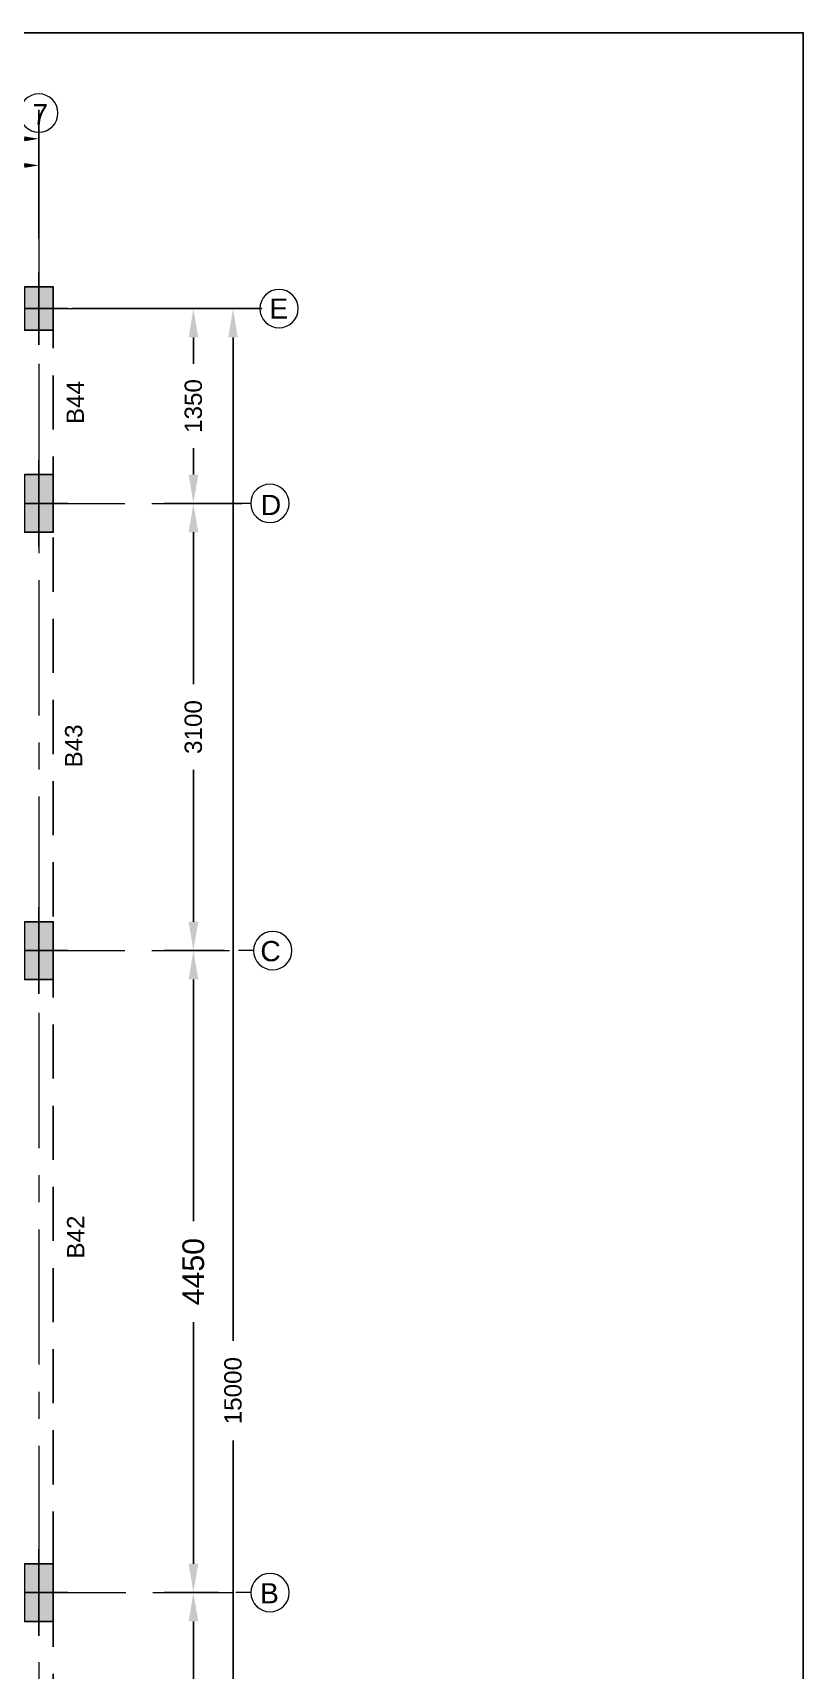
# Model space of a CAD drawing. Header units: metres. Extents: x 1689 to 2066, y 219 to 408.
# Drawn here: x 1717.43 to 1728.12, y 294.48 to 317.18 of the extents above; entities that cross this region are included whole.
import ezdxf
from ezdxf.enums import TextEntityAlignment as Align

# ---------------------------------------------------------------- set-up
doc = ezdxf.new("R2010")
doc.units = ezdxf.units.M
doc.header["$LTSCALE"] = 1.5
doc.linetypes.add('CENTER', pattern=[2, 1.25, -0.25, 0.25, -0.25])
doc.linetypes.add('DASHED2', pattern=[0.375, 0.25, -0.125])
for name, color, linetype, lineweight in [('BEAM - STR', 150, 'DASHED2', 25), ('COL', 4, 'Continuous', 25), ('DIM - GRID - STR', 140, 'Continuous', 15), ('FORMAT - STR', 7, 'Continuous', 25), ('GRID - BEAM - STR', 250, 'CENTER', 18), ('GRID - COLUMN - STR', 250, 'CENTER', 18)]:
    doc.layers.add(name, color=color, linetype=linetype, lineweight=lineweight)
doc.layers.add('COLUMN', color=70, linetype='Continuous')
doc.styles.add('PRADEEP - STR', font='swissel.ttf')
doc.styles.add('SC-BBS1', font='SansSerif')
doc.styles.get("Standard").update_dxf_attribs({"font": 'arial.ttf', "height": 0.2})
doc.dimstyles.new('GRID DIM', dxfattribs={"dimtxt": 0.35, "dimasz": 0.1, "dimexe": 0.1, "dimexo": 0.1, "dimgap": 0.09, "dimtad": 0, "dimdec": 0, "dimlfac": 1000, "dimzin": 0, "dimdsep": 46, "dimtxsty": 'Standard', "dimblk": 'OBLIQUE', "dimcen": 0.09, "dimclrd": 73, "dimclre": 73, "dimclrt": 1, "dimadec": 0, "dimazin": 0, "dimtfac": 1, "dimtdec": 0, "dimtofl": 0, "dimtmove": 1, "dimatfit": 3, "dimfxl": 1.25, "dimtolj": 1, "dimtzin": 0, "dimlwd": -1, "dimlwe": -1, "dimarcsym": 0})

# ---------------------------------------------------------------- blocks, each defined once
blk = doc.blocks.new('0.2X0.4')
at = {"layer": 'COLUMN'}
h = blk.add_hatch(dxfattribs=at)
h.set_pattern_fill('ANGLE', color=256)
h.set_pattern_definition([(0, (-1673.224, -421.962), (0, 6.985), [5.08, -1.905]), (90, (-1673.224, -421.962), (-6.985, 4e-16), [5.08, -1.905])])
h.paths.add_polyline_path([(-0.1, 0.2), (0.1, 0.2), (0.1, -0.2), (-0.1, -0.2)])
h = blk.add_hatch(color=256, dxfattribs=at)
h.dxf.hatch_style = 1
h.paths.add_polyline_path([(-0.1, 0.2), (0.1, 0.2), (0.1, -0.2), (-0.1, -0.2)])
for p, q in [((0, -0.3), (0, 0.3)), ((0.2, 0), (-0.2, 0))]:
    blk.add_line(p, q, dxfattribs=at)
blk.add_lwpolyline([(-0.1, 0.2), (0.1, 0.2), (0.1, -0.2), (-0.1, -0.2)], close=True, dxfattribs=at)
blk = doc.blocks.new('*D97')
at = {"layer": 'Defpoints', "color": 0, "transparency": 16777216}
for p in [(9.05, 1.027), (0.1, 0.785), (9.05, 0.235)]:
    blk.add_point(p, dxfattribs=at)
at = {"layer": 'DIM - GRID - STR', "color": 1, "linetype": 'ByBlock', "lineweight": -2, "transparency": 16777216}
for p, q in [((0.1, 0.885), (0.1, 1.227)), ((9.05, 0.335), (9.05, 1.227))]:
    blk.add_line(p, q, dxfattribs=at)
at = {"layer": 'DIM - GRID - STR', "color": 2, "linetype": 'ByBlock', "lineweight": -2, "transparency": 16777216}
for p, q in [((0.2, 1.027), (4.278, 1.027)), ((8.95, 1.027), (4.872, 1.027))]:
    blk.add_line(p, q, dxfattribs=at)
at = {"layer": 'DIM - GRID - STR', "color": 2, "transparency": 16777216}
for points in [[(0.2, 1.044), (0.2, 1.01), (0.1, 1.027)], [(8.95, 1.044), (8.95, 1.01), (9.05, 1.027)]]:
    blk.add_solid(points, dxfattribs=at)
at = {"layer": 'DIM - GRID - STR', "color": 3, "transparency": 16777216, "insert": (4.575, 1.027), "char_height": 0.12, "attachment_point": 5, "style": 'PRADEEP - STR'}
blk.add_mtext('\\A1;8950', dxfattribs=at)
blk = doc.blocks.new('*D98')
at = {"layer": 'Defpoints', "color": 0, "transparency": 16777216}
for p in [(9.183, -0.15), (9.693, -15.15), (10.397, -15.15)]:
    blk.add_point(p, dxfattribs=at)
at = {"layer": 'DIM - GRID - STR', "color": 1, "linetype": 'ByBlock', "lineweight": -2, "transparency": 16777216}
for p, q in [((9.283, -0.15), (10.597, -0.15)), ((9.793, -15.15), (10.597, -15.15))]:
    blk.add_line(p, q, dxfattribs=at)
at = {"layer": 'DIM - GRID - STR', "color": 2, "linetype": 'ByBlock', "lineweight": -2, "transparency": 16777216}
for p, q in [((10.397, -0.35), (10.397, -7.304)), ((10.397, -14.95), (10.397, -7.996))]:
    blk.add_line(p, q, dxfattribs=at)
at = {"layer": 'DIM - GRID - STR', "color": 2, "transparency": 16777216}
for points in [[(10.364, -0.35), (10.43, -0.35), (10.397, -0.15)], [(10.364, -14.95), (10.43, -14.95), (10.397, -15.15)]]:
    blk.add_solid(points, dxfattribs=at)
at = {"layer": 'DIM - GRID - STR', "color": 3, "transparency": 16777216, "insert": (10.397, -7.65), "char_height": 0.12, "attachment_point": 5, "rotation": 90, "style": 'PRADEEP - STR'}
blk.add_mtext('\\A1;15000', dxfattribs=at)
blk = doc.blocks.new('*D99')
at = {"layer": 'Defpoints', "color": 0, "transparency": 16777216}
for p in [(10.127, -0.15), (10.122, -1.5), (10.558, -1.5)]:
    blk.add_point(p, dxfattribs=at)
at = {"layer": 'DIM - GRID - STR', "color": 1, "linetype": 'ByBlock', "lineweight": -2, "transparency": 16777216}
for p, q in [((10.027, -0.15), (9.922, -0.15)), ((10.458, -1.5), (9.922, -1.5))]:
    blk.add_line(p, q, dxfattribs=at)
at = {"layer": 'DIM - GRID - STR', "color": 2, "linetype": 'ByBlock', "lineweight": -2, "transparency": 16777216}
for p, q in [((10.122, -0.35), (10.122, -0.532)), ((10.122, -1.3), (10.122, -1.118))]:
    blk.add_line(p, q, dxfattribs=at)
at = {"layer": 'DIM - GRID - STR', "color": 2, "transparency": 16777216}
for points in [[(10.089, -0.35), (10.156, -0.35), (10.122, -0.15)], [(10.089, -1.3), (10.156, -1.3), (10.122, -1.5)]]:
    blk.add_solid(points, dxfattribs=at)
at = {"layer": 'DIM - GRID - STR', "color": 3, "transparency": 16777216, "insert": (10.122, -0.825), "char_height": 0.12, "attachment_point": 5, "rotation": 90, "style": 'PRADEEP - STR'}
blk.add_mtext('\\A1;1350', dxfattribs=at)
blk = doc.blocks.new('*D107')
at = {"layer": 'Defpoints', "color": 0, "transparency": 16777216}
for p in [(9.922, -1.5), (10.122, -4.6), (10.373, -4.6)]:
    blk.add_point(p, dxfattribs=at)
at = {"layer": 'DIM - GRID - STR', "color": 1, "linetype": 'ByBlock', "lineweight": -2, "transparency": 16777216}
for p, q in [((10.022, -1.5), (10.322, -1.5)), ((10.273, -4.6), (9.922, -4.6))]:
    blk.add_line(p, q, dxfattribs=at)
at = {"layer": 'DIM - GRID - STR', "color": 2, "linetype": 'ByBlock', "lineweight": -2, "transparency": 16777216}
for p, q in [((10.122, -1.7), (10.122, -2.753)), ((10.122, -4.4), (10.122, -3.347))]:
    blk.add_line(p, q, dxfattribs=at)
at = {"layer": 'DIM - GRID - STR', "color": 2, "transparency": 16777216}
for points in [[(10.089, -1.7), (10.156, -1.7), (10.122, -1.5)], [(10.089, -4.4), (10.156, -4.4), (10.122, -4.6)]]:
    blk.add_solid(points, dxfattribs=at)
at = {"layer": 'DIM - GRID - STR', "color": 3, "transparency": 16777216, "insert": (10.122, -3.05), "char_height": 0.12, "attachment_point": 5, "rotation": 90, "style": 'PRADEEP - STR'}
blk.add_mtext('\\A1;3100', dxfattribs=at)
blk = doc.blocks.new('*D108')
at = {"layer": 'Defpoints', "color": 0, "transparency": 16777216}
for p in [(10.435, -4.6), (10.122, -9.05), (10.397, -9.05)]:
    blk.add_point(p, dxfattribs=at)
at = {"layer": 'DIM - GRID - STR', "color": 1, "linetype": 'ByBlock', "lineweight": -2, "transparency": 16777216}
for p, q in [((10.335, -4.6), (9.922, -4.6)), ((10.297, -9.05), (9.922, -9.05))]:
    blk.add_line(p, q, dxfattribs=at)
at = {"layer": 'DIM - GRID - STR', "color": 2, "linetype": 'ByBlock', "lineweight": -2, "transparency": 16777216}
for p, q in [((10.122, -4.8), (10.122, -6.475)), ((10.122, -8.85), (10.122, -7.175))]:
    blk.add_line(p, q, dxfattribs=at)
at = {"layer": 'DIM - GRID - STR', "color": 2, "transparency": 16777216}
for points in [[(10.089, -4.8), (10.156, -4.8), (10.122, -4.6)], [(10.089, -8.85), (10.156, -8.85), (10.122, -9.05)]]:
    blk.add_solid(points, dxfattribs=at)
at = {"layer": 'DIM - GRID - STR', "color": 3, "transparency": 16777216, "insert": (10.122, -6.825), "char_height": 0.15, "attachment_point": 5, "rotation": 90, "style": 'PRADEEP - STR'}
blk.add_mtext('\\A1;4450', dxfattribs=at)
blk = doc.blocks.new('*D109')
at = {"layer": 'Defpoints', "color": 0, "transparency": 16777216}
for p in [(10.397, -9.05), (9.863, -12.05), (10.122, -12.05)]:
    blk.add_point(p, dxfattribs=at)
at = {"layer": 'DIM - GRID - STR', "color": 1, "linetype": 'ByBlock', "lineweight": -2, "transparency": 16777216}
for p, q in [((10.297, -9.05), (9.922, -9.05)), ((9.963, -12.05), (10.322, -12.05))]:
    blk.add_line(p, q, dxfattribs=at)
at = {"layer": 'DIM - GRID - STR', "color": 2, "linetype": 'ByBlock', "lineweight": -2, "transparency": 16777216}
for p, q in [((10.122, -9.25), (10.122, -10.253)), ((10.122, -11.85), (10.122, -10.847))]:
    blk.add_line(p, q, dxfattribs=at)
at = {"layer": 'DIM - GRID - STR', "color": 2, "transparency": 16777216}
for points in [[(10.089, -9.25), (10.156, -9.25), (10.122, -9.05)], [(10.089, -11.85), (10.156, -11.85), (10.122, -12.05)]]:
    blk.add_solid(points, dxfattribs=at)
at = {"layer": 'DIM - GRID - STR', "color": 3, "transparency": 16777216, "insert": (10.122, -10.55), "char_height": 0.12, "attachment_point": 5, "rotation": 90, "style": 'PRADEEP - STR'}
blk.add_mtext('\\A1;3000', dxfattribs=at)
blk = doc.blocks.new('0.2X0.2')
at = {"layer": 'COL'}
h = blk.add_hatch(dxfattribs=at)
h.set_pattern_fill('ANGLE', color=4)
h.set_pattern_definition([(0, (-1731.495, -409.5736), (0, 6.985), [5.08, -1.905]), (90, (-1731.495, -409.5736), (-6.985, 4e-16), [5.08, -1.905])])
h.paths.add_polyline_path([(-0.1, 0.15), (0.1, 0.15), (0.1, -0.15), (-0.1, -0.15)])
h = blk.add_hatch(color=256, dxfattribs=at)
h.dxf.hatch_style = 1
h.paths.add_polyline_path([(-0.1, 0.15), (0.1, 0.15), (0.1, -0.15), (-0.1, -0.15)])
for p, q in [((0, 0.25), (0, -0.25)), ((0.2, 0), (-0.2, 0))]:
    blk.add_line(p, q, dxfattribs=at)
blk.add_lwpolyline([(-0.1, 0.15), (0.1, 0.15), (0.1, -0.15), (-0.1, -0.15)], close=True, dxfattribs=at)
blk = doc.blocks.new('GRID NOS')
at = {"layer": 'GRID - BEAM - STR', "color": 3, "linetype": 'Continuous', "lineweight": 15}
blk.add_line((0, -0.205), (0, 0.17), dxfattribs=at)
blk.add_circle((0, -0.682), 0.477, dxfattribs=at)
blk = doc.blocks.new('*D105')
at = {"layer": 'Defpoints', "color": 0, "transparency": 16777216}
for p in [(9.05, 1.138), (9.05, 0.843), (7.55, 0.536)]:
    blk.add_point(p, dxfattribs=at)
at = {"layer": 'DIM - GRID - STR', "color": 1, "linetype": 'ByBlock', "lineweight": -2, "transparency": 16777216}
for p, q in [((7.55, 0.636), (7.55, 1.043)), ((9.05, 1.038), (9.05, 0.643))]:
    blk.add_line(p, q, dxfattribs=at)
at = {"layer": 'DIM - GRID - STR', "color": 2, "linetype": 'ByBlock', "lineweight": -2, "transparency": 16777216}
for p, q in [((7.65, 0.843), (8.007, 0.843)), ((8.95, 0.843), (8.593, 0.843))]:
    blk.add_line(p, q, dxfattribs=at)
at = {"layer": 'DIM - GRID - STR', "color": 2, "transparency": 16777216}
for points in [[(7.65, 0.859), (7.65, 0.826), (7.55, 0.843)], [(8.95, 0.859), (8.95, 0.826), (9.05, 0.843)]]:
    blk.add_solid(points, dxfattribs=at)
at = {"layer": 'DIM - GRID - STR', "color": 3, "transparency": 16777216, "insert": (8.3, 0.843), "char_height": 0.12, "attachment_point": 5, "style": 'PRADEEP - STR'}
blk.add_mtext('\\A1;1500', dxfattribs=at)
blk = doc.blocks.new('A$C31E926E3')
at = {"layer": 'BEAM - STR'}
blk.add_line((9.15, -2.8), (9.15, 12.25), dxfattribs=at)
blk = doc.blocks.new('A$C38E25421')
at = {"layer": 'GRID - COLUMN - STR', "ltscale": 0.5}
for p, q in [((9.05, 0.9679), (9.05, -15.5891)), ((-0.2901, -0.1499), (10.5254, -0.1499)), ((-0.2902, -1.4999), (10.4149, -1.4999)), ((-0.2902, -4.5999), (10.373, -4.6)), ((-0.2852, -9.0499), (10.397, -9.0499))]:
    blk.add_line(p, q, dxfattribs=at)
at = {"layer": 'COL'}
for name, p in [('0.2X0.2', (9.05, -0.1499)), ('0.2X0.4', (9.05, -1.4999)), ('0.2X0.4', (9.05, -4.5999)), ('0.2X0.4', (9.05, -9.0499))]:
    blk.add_blockref(name, p, dxfattribs=at)
at = {"layer": 'GRID - BEAM - STR', "color": 1, "linetype": 'Continuous', "lineweight": 15, "zscale": 0.2787555555555559}
for p, xscale, yscale, rotation in [((9.05, 1.0154), -0.2787555555555556, 0.2787555555555556, 180), ((10.5256, -0.15), -0.2787555555555561, 0.2787555555555561, 90), ((10.4624, -1.4999), -0.2787555555555561, 0.2787555555555561, 90), ((10.482, -4.6), -0.2787555555555561, 0.2787555555555561, 90), ((10.4636, -9.0499), -0.2787555555555561, 0.2787555555555561, 90)]:
    blk.add_blockref('GRID NOS', p, dxfattribs=dict(at, xscale=xscale, yscale=yscale, rotation=rotation))
at = {"layer": 'GRID - BEAM - STR', "color": 4, "linetype": 'Continuous', "lineweight": 15, "style": 'PRADEEP - STR'}
for s, p in [('7', (9.0599, 1.1285)), ('E', (10.714, -0.2199)), ('D', (10.6604, -1.5809)), ('C', (10.6571, -4.6734)), ('B', (10.6494, -9.1246))]:
    blk.add_text(s, height=0.14, rotation=360, dxfattribs=at).set_placement(p, align=Align.CENTER)
at = {"layer": 'DIM - GRID - STR', "color": 3}
dim = blk.add_linear_dim(base=(9.05, 1.0271), p1=(0.1, 0.7854), p2=(9.05, 0.2352), text='8950', dimstyle='GRID DIM', override={"dimtxt": 0.12, "dimexe": 0.2, "dimtxsty": 'PRADEEP - STR', "dimsah": 1, "dimclrd": 2, "dimclre": 1, "dimclrt": 3, "dimfxl": 100, "dimlwd": 65534, "dimlwe": 65534}, dxfattribs=at)
dim.commit()
dim.dimension.update_dxf_attribs({"geometry": '*D97', "text_midpoint": (4.575, 1.0271)})
dim = blk.add_linear_dim(base=(9.05, 0.8426), p1=(7.55, 0.5364), p2=(9.05, 1.1384), dimstyle='GRID DIM', override={"dimtxt": 0.12, "dimexe": 0.2, "dimtxsty": 'PRADEEP - STR', "dimsah": 1, "dimclrd": 2, "dimclre": 1, "dimclrt": 3, "dimfxl": 100, "dimlwd": 65534, "dimlwe": 65534}, dxfattribs=at)
dim.commit()
dim.dimension.update_dxf_attribs({"geometry": '*D105', "text_midpoint": (8.3, 0.8426)})
for base, p1, p2, override, picture, middle in [((10.397, -15.15), (9.1825, -0.15), (9.6933, -15.15), {"dimtxt": 0.12, "dimasz": 0.2, "dimexe": 0.2, "dimtxsty": 'PRADEEP - STR', "dimsah": 1, "dimclrd": 2, "dimclre": 1, "dimclrt": 3, "dimfxl": 100, "dimlwd": 65534, "dimlwe": 65534}, '*D98', (10.397, -7.65)), ((10.1224, -1.5), (10.1274, -0.15), (10.5577, -1.5), {"dimtxt": 0.12, "dimasz": 0.2, "dimexe": 0.2, "dimtxsty": 'PRADEEP - STR', "dimsah": 1, "dimclrd": 2, "dimclre": 1, "dimclrt": 3, "dimfxl": 100, "dimlwd": 65534, "dimlwe": 65534}, '*D99', (10.1224, -0.825)), ((10.1224, -4.6), (9.9224, -1.4999), (10.373, -4.6), {"dimtxt": 0.12, "dimasz": 0.2, "dimexe": 0.2, "dimtxsty": 'PRADEEP - STR', "dimsah": 1, "dimclrd": 2, "dimclre": 1, "dimclrt": 3, "dimfxl": 100, "dimlwd": 65534, "dimlwe": 65534}, '*D107', (10.1224, -3.0499)), ((10.1224, -9.0499), (10.4345, -4.6), (10.397, -9.0499), {"dimtxt": 0.15, "dimasz": 0.2, "dimexe": 0.2, "dimtxsty": 'PRADEEP - STR', "dimsah": 1, "dimclrd": 2, "dimclre": 1, "dimclrt": 3, "dimfxl": 100, "dimlwd": 65534, "dimlwe": 65534}, '*D108', (10.1224, -6.8249)), ((10.1224, -12.05), (10.397, -9.0499), (9.863, -12.05), {"dimtxt": 0.12, "dimasz": 0.2, "dimexe": 0.2, "dimtxsty": 'PRADEEP - STR', "dimsah": 1, "dimclrd": 2, "dimclre": 1, "dimclrt": 3, "dimfxl": 100, "dimlwd": 65534, "dimlwe": 65534}, '*D109', (10.1224, -10.5499))]:
    dim = blk.add_linear_dim(base=base, p1=p1, p2=p2, angle=90, dimstyle='GRID DIM', override=override, dxfattribs=at)
    dim.commit()
    dim.dimension.update_dxf_attribs({"geometry": picture, "text_midpoint": middle})

msp = doc.modelspace()

# ---------------------------------------------------------------- linework, layer by layer
at = {"layer": 'FORMAT - STR'}
msp.add_lwpolyline([(1698.42242, 317.18235), (1728.12242, 317.18235), (1728.12242, 275.18235), (1698.42242, 275.18235)], close=True, dxfattribs=at)

# ---------------------------------------------------------------- block references
at = {"layer": 'BEAM - STR', "xscale": 2, "yscale": 2, "zscale": 2}
msp.add_blockref('A$C31E926E3', (1699.4193, 289.15795, 0), dxfattribs=at)
at = {"layer": 'COL', "xscale": 2, "yscale": 2, "zscale": 2}
msp.add_blockref('A$C38E25421', (1699.4193, 313.65795, 0), dxfattribs=at)

# ---------------------------------------------------------------- texts
at = {"layer": 'BEAM - STR', "color": 4, "style": 'SC-BBS1'}
for s, p in [('B44', (1718.21643, 312.05618, 0)), ('B43', (1718.19406, 307.29563, 0)), ('B42', (1718.22246, 300.48652, 0))]:
    msp.add_text(s, height=0.24, rotation=90, dxfattribs=at).set_placement(p, align=Align.BOTTOM_CENTER)

doc.saveas('drawing.dxf')
